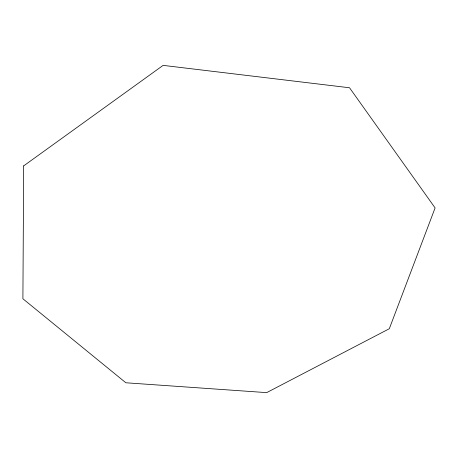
<?xml version="1.0" encoding="UTF-8"?>
<svg xmlns="http://www.w3.org/2000/svg" width="458" height="458" viewBox="0 0 458 458"><rect width="100%" height="100%" fill="white"/><g stroke="black" fill="none" stroke-linecap="round" stroke-linejoin="round"><path stroke-width="0.69" d="M23.673 165.882L22.9 298.771L125.876 382.774L266.665 392.626L389.306 328.735L435.1 207.915L349.54 87.77L163.111 65.374L23.673 165.882"/></g></svg>
